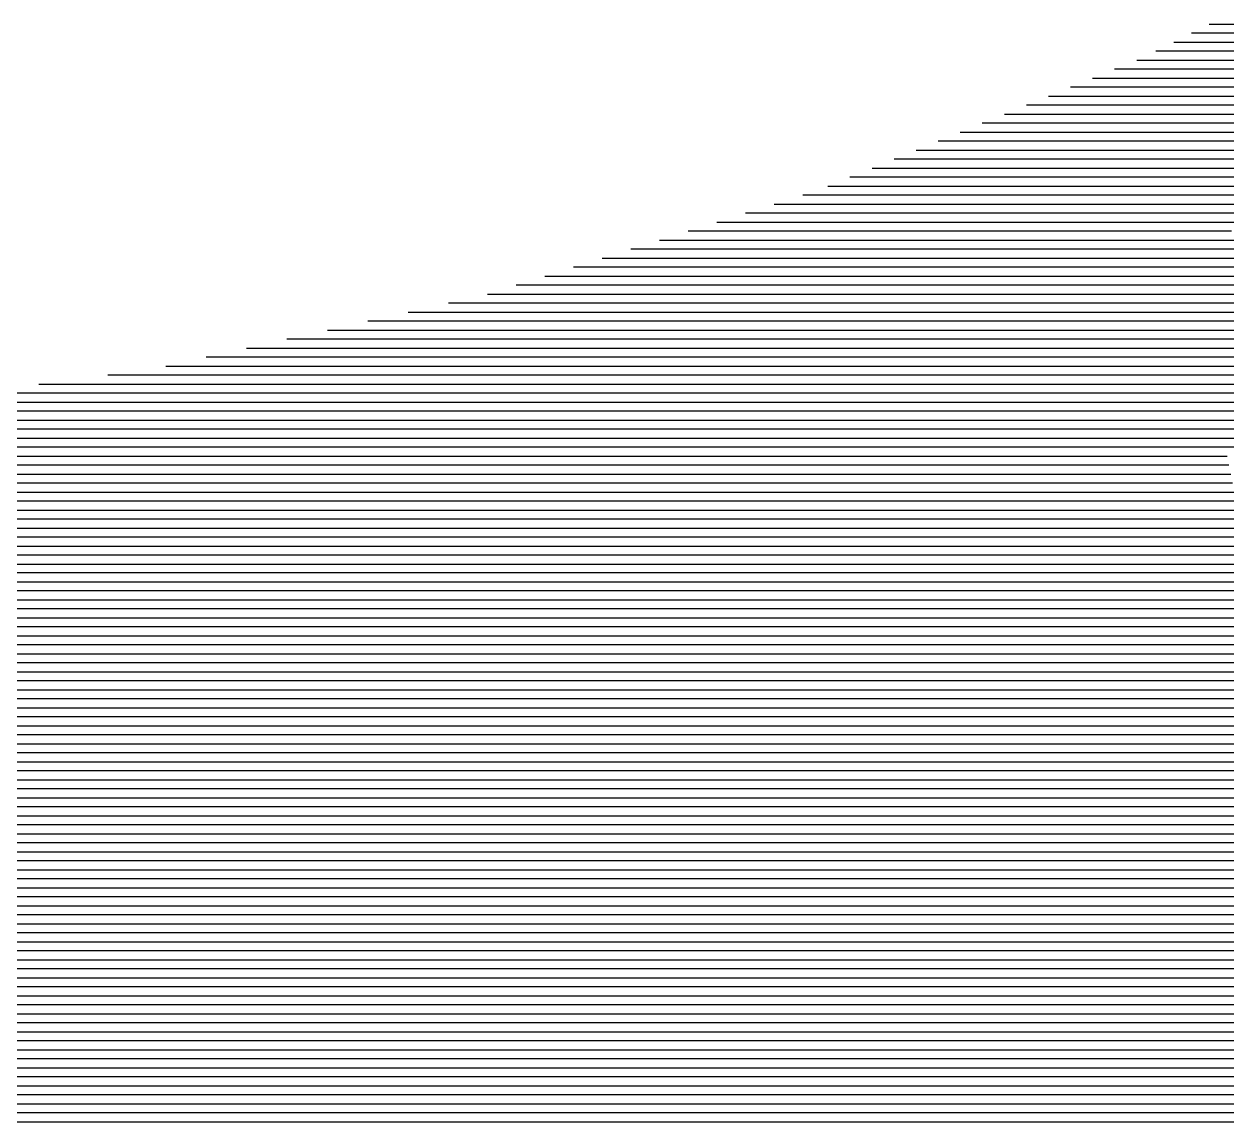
# Model space of a CAD drawing. Header units: metres. Extents: x -6.9 to 6.9, y -7 to 7.
# Drawn here: x 0.691 to 2.028, y -5.76 to -4.54 of the extents above; entities that cross this region are included whole.
import ezdxf

# ---------------------------------------------------------------- set-up
doc = ezdxf.new("R2010")
doc.units = ezdxf.units.M

msp = doc.modelspace()

# ---------------------------------------------------------------- linework, layer by layer
for p, q in [((2.007893, -4.540403, 0.495393), (2.345871, -4.540403, 0.563719)), ((2.348491, -4.550403, 0.564809), (1.988175, -4.550403, 0.491967)), ((2.353731, -4.570403, 0.566989), (1.948738, -4.570403, 0.485114)), ((1.968457, -4.560403, 0.48854), (2.351111, -4.560403, 0.565899)), ((1.927301, -4.580403, 0.481356), (1.93685, -4.580403, 0.483267)), ((1.93685, -4.580403, 0.483267), (1.937898, -4.580403, 0.483483)), ((1.937898, -4.580403, 0.483483), (2.356351, -4.580403, 0.568079)), ((1.938915, -4.590403, 0.484234), (1.9028, -4.590403, 0.477006)), ((1.942878, -4.590403, 0.48505), (1.938915, -4.590403, 0.484234)), ((2.358971, -4.590403, 0.569169), (1.942878, -4.590403, 0.48505)), ((1.943044, -4.610403, 0.486168), (1.853798, -4.610403, 0.468307)), ((1.878299, -4.600403, 0.472656), (1.940979, -4.600403, 0.485201)), ((1.940979, -4.600403, 0.485201), (1.947858, -4.600403, 0.486617)), ((1.952838, -4.610403, 0.488184), (1.943044, -4.610403, 0.486168)), ((1.947858, -4.600403, 0.486617), (2.361591, -4.600403, 0.570258)), ((2.364211, -4.610403, 0.571348), (1.952838, -4.610403, 0.488184)), ((1.829297, -4.620403, 0.463957), (1.945109, -4.620403, 0.487135)), ((1.945109, -4.620403, 0.487135), (1.957818, -4.620403, 0.489751)), ((1.957818, -4.620403, 0.489751), (2.366831, -4.620403, 0.572438)), ((1.947174, -4.630403, 0.488102), (1.804797, -4.630403, 0.459607)), ((1.962798, -4.630403, 0.491318), (1.947174, -4.630403, 0.488102)), ((2.36945, -4.630403, 0.573528), (1.962798, -4.630403, 0.491318)), ((1.951303, -4.650403, 0.490036), (1.755795, -4.650403, 0.450907)), ((1.780296, -4.640403, 0.455257), (1.949238, -4.640403, 0.489069)), ((1.949238, -4.640403, 0.489069), (1.967778, -4.640403, 0.492885)), ((1.972758, -4.650403, 0.494452), (1.951303, -4.650403, 0.490036)), ((1.967778, -4.640403, 0.492885), (2.37207, -4.640403, 0.574618)), ((2.37469, -4.650403, 0.575708), (1.972758, -4.650403, 0.494452)), ((1.731294, -4.660403, 0.446557), (1.953368, -4.660403, 0.491003)), ((1.953368, -4.660403, 0.491003), (1.977738, -4.660403, 0.496019)), ((1.977738, -4.660403, 0.496019), (2.37731, -4.660403, 0.576797)), ((1.955433, -4.670403, 0.49197), (1.706793, -4.670403, 0.442207)), ((1.982718, -4.670403, 0.497586), (1.955433, -4.670403, 0.49197)), ((2.37993, -4.670403, 0.577887), (1.982718, -4.670403, 0.497586)), ((1.959562, -4.690403, 0.493903), (1.657791, -4.690403, 0.433508)), ((1.682292, -4.680403, 0.437857), (1.957498, -4.680403, 0.492936)), ((1.957498, -4.680403, 0.492936), (1.987698, -4.680403, 0.499153)), ((1.992678, -4.690403, 0.50072), (1.959562, -4.690403, 0.493903)), ((1.987698, -4.680403, 0.499153), (2.38255, -4.680403, 0.578977)), ((2.38517, -4.690403, 0.580067), (1.992678, -4.690403, 0.50072)), ((1.63329, -4.700403, 0.429158), (1.961627, -4.700403, 0.49487)), ((1.961627, -4.700403, 0.49487), (1.997658, -4.700403, 0.502287)), ((1.997658, -4.700403, 0.502287), (2.38779, -4.700403, 0.581157)), ((1.963692, -4.710403, 0.495837), (1.608789, -4.710403, 0.424808)), ((2.002638, -4.710403, 0.503854), (1.963692, -4.710403, 0.495837)), ((2.39041, -4.710403, 0.582247), (2.002638, -4.710403, 0.503854)), ((1.571202, -4.730403, 0.418388), (1.556557, -4.730403, 0.415487)), ((1.57241, -4.730403, 0.418634), (1.571202, -4.730403, 0.418388)), ((1.967821, -4.730403, 0.497771), (1.57241, -4.730403, 0.418634)), ((1.584288, -4.720403, 0.420458), (1.965757, -4.720403, 0.496804)), ((1.965757, -4.720403, 0.496804), (2.007618, -4.720403, 0.505421)), ((2.012598, -4.730403, 0.506988), (1.967821, -4.730403, 0.497771)), ((2.007618, -4.720403, 0.505421), (2.39303, -4.720403, 0.583337)), ((2.395649, -4.730403, 0.584426), (2.012598, -4.730403, 0.506988)), ((1.524706, -4.740403, 0.409724), (1.572681, -4.740403, 0.419228)), ((1.572681, -4.740403, 0.419228), (1.576635, -4.740403, 0.420034)), ((1.576635, -4.740403, 0.420034), (1.969886, -4.740403, 0.498738)), ((1.969886, -4.740403, 0.498738), (2.017578, -4.740403, 0.508555)), ((2.017578, -4.740403, 0.508555), (2.398269, -4.740403, 0.585516)), ((1.57416, -4.750403, 0.420068), (1.492854, -4.750403, 0.403961)), ((1.580861, -4.750403, 0.421433), (1.57416, -4.750403, 0.420068)), ((1.971951, -4.750403, 0.499705), (1.580861, -4.750403, 0.421433)), ((2.022558, -4.750403, 0.510122), (1.971951, -4.750403, 0.499705)), ((2.400889, -4.750403, 0.586606), (2.022558, -4.750403, 0.510122)), ((1.577117, -4.770403, 0.421748), (1.429151, -4.770403, 0.392435)), ((1.461003, -4.760403, 0.398198), (1.575638, -4.760403, 0.420908)), ((1.575638, -4.760403, 0.420908), (1.585087, -4.760403, 0.422832)), ((1.589313, -4.770403, 0.424232), (1.577117, -4.770403, 0.421748)), ((1.585087, -4.760403, 0.422832), (1.974016, -4.760403, 0.500672)), ((1.976081, -4.770403, 0.501639), (1.589313, -4.770403, 0.424232)), ((1.974016, -4.760403, 0.500672), (2.027538, -4.760403, 0.511689)), ((2.032518, -4.770403, 0.513256), (1.976081, -4.770403, 0.501639)), ((2.027538, -4.760403, 0.511689), (2.403509, -4.760403, 0.587696)), ((1.397299, -4.780403, 0.386672), (1.578595, -4.780403, 0.422588)), ((1.578595, -4.780403, 0.422588), (1.593539, -4.780403, 0.425631)), ((1.593539, -4.780403, 0.425631), (1.978145, -4.780403, 0.502606)), ((1.978145, -4.780403, 0.502606), (2.037498, -4.780403, 0.514823)), ((1.580074, -4.790403, 0.423427), (1.365448, -4.790403, 0.380909)), ((1.597765, -4.790403, 0.427031), (1.580074, -4.790403, 0.423427)), ((1.98021, -4.790403, 0.503573), (1.597765, -4.790403, 0.427031)), ((2.042478, -4.790403, 0.51639), (1.98021, -4.790403, 0.503573)), ((1.583031, -4.810403, 0.425107), (1.301744, -4.810403, 0.369383)), ((1.333596, -4.800403, 0.375146), (1.581552, -4.800403, 0.424267)), ((1.581552, -4.800403, 0.424267), (1.601991, -4.800403, 0.42843)), ((1.606216, -4.810403, 0.42983), (1.583031, -4.810403, 0.425107)), ((1.601991, -4.800403, 0.42843), (1.982275, -4.800403, 0.50454)), ((1.98434, -4.810403, 0.505506), (1.606216, -4.810403, 0.42983)), ((1.982275, -4.800403, 0.50454), (2.047458, -4.800403, 0.517957)), ((2.052438, -4.810403, 0.519524), (1.98434, -4.810403, 0.505506)), ((1.269893, -4.820403, 0.363619), (1.584509, -4.820403, 0.425947)), ((1.584509, -4.820403, 0.425947), (1.610442, -4.820403, 0.431229)), ((1.610442, -4.820403, 0.431229), (1.986405, -4.820403, 0.506473)), ((1.986405, -4.820403, 0.506473), (2.057418, -4.820403, 0.521091)), ((1.585988, -4.830403, 0.426787), (1.238041, -4.830403, 0.357856)), ((1.614668, -4.830403, 0.432629), (1.585988, -4.830403, 0.426787)), ((1.988469, -4.830403, 0.50744), (1.614668, -4.830403, 0.432629)), ((2.062398, -4.830403, 0.522658), (1.988469, -4.830403, 0.50744)), ((1.203477, -4.850403, 0.352095), (1.162752, -4.850403, 0.344111)), ((1.20582, -4.850403, 0.352567), (1.203477, -4.850403, 0.352095)), ((1.588945, -4.850403, 0.428466), (1.20582, -4.850403, 0.352567)), ((1.20619, -4.840403, 0.352093), (1.587466, -4.840403, 0.427627)), ((1.587466, -4.840403, 0.427627), (1.618894, -4.840403, 0.434028)), ((1.62312, -4.850403, 0.435427), (1.588945, -4.850403, 0.428466)), ((1.618894, -4.840403, 0.434028), (1.990534, -4.840403, 0.508407)), ((1.992599, -4.850403, 0.509374), (1.62312, -4.850403, 0.435427)), ((1.990534, -4.840403, 0.508407), (2.067378, -4.840403, 0.524225)), ((2.072358, -4.850403, 0.525792), (1.992599, -4.850403, 0.509374)), ((1.117882, -4.860403, 0.335854), (1.204365, -4.860403, 0.35281)), ((1.204365, -4.860403, 0.35281), (1.209342, -4.860403, 0.353812)), ((1.209342, -4.860403, 0.353812), (1.590423, -4.860403, 0.429306)), ((1.590423, -4.860403, 0.429306), (1.627346, -4.860403, 0.436827)), ((1.627346, -4.860403, 0.436827), (1.994664, -4.860403, 0.510341)), ((1.994664, -4.860403, 0.510341), (2.077339, -4.860403, 0.527359)), ((1.205254, -4.870403, 0.353524), (1.073012, -4.870403, 0.327597)), ((1.212863, -4.870403, 0.355056), (1.205254, -4.870403, 0.353524)), ((1.591902, -4.870403, 0.430146), (1.212863, -4.870403, 0.355056)), ((1.631572, -4.870403, 0.438226), (1.591902, -4.870403, 0.430146)), ((1.996728, -4.870403, 0.511308), (1.631572, -4.870403, 0.438226)), ((2.082319, -4.870403, 0.528925), (1.996728, -4.870403, 0.511308)), ((1.207031, -4.890403, 0.354952), (0.983273, -4.890403, 0.311082)), ((1.028143, -4.880403, 0.319339), (1.206142, -4.880403, 0.354238)), ((1.206142, -4.880403, 0.354238), (1.216384, -4.880403, 0.356301)), ((1.219906, -4.890403, 0.357545), (1.207031, -4.890403, 0.354952)), ((1.216384, -4.880403, 0.356301), (1.593381, -4.880403, 0.430986)), ((1.594859, -4.890403, 0.431826), (1.219906, -4.890403, 0.357545)), ((1.593381, -4.880403, 0.430986), (1.635797, -4.880403, 0.439626)), ((1.640023, -4.890403, 0.441025), (1.594859, -4.890403, 0.431826)), ((1.635797, -4.880403, 0.439626), (1.998793, -4.880403, 0.512275)), ((2.000858, -4.890403, 0.513242), (1.640023, -4.890403, 0.441025)), ((1.998793, -4.880403, 0.512275), (2.087299, -4.880403, 0.530492)), ((2.092279, -4.890403, 0.532059), (2.000858, -4.890403, 0.513242)), ((0.938404, -4.900403, 0.302825), (1.207919, -4.900403, 0.355667)), ((1.207919, -4.900403, 0.355667), (1.223427, -4.900403, 0.35879)), ((1.223427, -4.900403, 0.35879), (1.596338, -4.900403, 0.432666)), ((1.596338, -4.900403, 0.432666), (1.644249, -4.900403, 0.442425)), ((1.644249, -4.900403, 0.442425), (2.002923, -4.900403, 0.514209)), ((2.002923, -4.900403, 0.514209), (2.097259, -4.900403, 0.533626)), ((1.208808, -4.910403, 0.356381), (0.893534, -4.910403, 0.294568)), ((1.226948, -4.910403, 0.360034), (1.208808, -4.910403, 0.356381)), ((1.597816, -4.910403, 0.433505), (1.226948, -4.910403, 0.360034)), ((1.648475, -4.910403, 0.443824), (1.597816, -4.910403, 0.433505)), ((2.004988, -4.910403, 0.515176), (1.648475, -4.910403, 0.443824)), ((2.102239, -4.910403, 0.535193), (2.004988, -4.910403, 0.515176)), ((0.831485, -4.930403, 0.283479), (0.784299, -4.930403, 0.27433)), ((0.832898, -4.930403, 0.28376), (0.831485, -4.930403, 0.283479)), ((1.210585, -4.930403, 0.35781), (0.832898, -4.930403, 0.28376)), ((0.848664, -4.920403, 0.286311), (1.209696, -4.920403, 0.357095)), ((1.209696, -4.920403, 0.357095), (1.23047, -4.920403, 0.361279)), ((1.233991, -4.930403, 0.362523), (1.210585, -4.930403, 0.35781)), ((1.23047, -4.920403, 0.361279), (1.599295, -4.920403, 0.434345)), ((1.600773, -4.930403, 0.435185), (1.233991, -4.930403, 0.362523)), ((1.599295, -4.920403, 0.434345), (1.652701, -4.920403, 0.445223)), ((1.656927, -4.930403, 0.446623), (1.600773, -4.930403, 0.435185)), ((1.652701, -4.920403, 0.445223), (2.007052, -4.920403, 0.516143)), ((2.009117, -4.930403, 0.51711), (1.656927, -4.930403, 0.446623)), ((2.007052, -4.920403, 0.516143), (2.107219, -4.920403, 0.53676)), ((2.112199, -4.930403, 0.538327), (2.009117, -4.930403, 0.51711)), ((0.707462, -4.940403, 0.259966), (0.832021, -4.940403, 0.284117)), ((0.832021, -4.940403, 0.284117), (0.835752, -4.940403, 0.28486)), ((0.835752, -4.940403, 0.28486), (1.211473, -4.940403, 0.358524)), ((1.211473, -4.940403, 0.358524), (1.237512, -4.940403, 0.363768)), ((1.237512, -4.940403, 0.363768), (1.602252, -4.940403, 0.436025)), ((1.602252, -4.940403, 0.436025), (1.661152, -4.940403, 0.448022)), ((1.661152, -4.940403, 0.448022), (2.011182, -4.940403, 0.518076)), ((2.011182, -4.940403, 0.518076), (2.117179, -4.940403, 0.539894)), ((0.832557, -4.950403, 0.284755), (0.630624, -4.950403, 0.245602)), ((0.838606, -4.950403, 0.28596), (0.832557, -4.950403, 0.284755)), ((1.212361, -4.950403, 0.359238), (0.838606, -4.950403, 0.28596)), ((1.241033, -4.950403, 0.365012), (1.212361, -4.950403, 0.359238)), ((1.60373, -4.950403, 0.436865), (1.241033, -4.950403, 0.365012)), ((1.665378, -4.950403, 0.449422), (1.60373, -4.950403, 0.436865)), ((2.013247, -4.950403, 0.519043), (1.665378, -4.950403, 0.449422)), ((2.122159, -4.950403, 0.541461), (2.013247, -4.950403, 0.519043)), ((0.83363, -4.970403, 0.286032), (0.476948, -4.970403, 0.216874)), ((0.553786, -4.960403, 0.231238), (0.833094, -4.960403, 0.285393)), ((0.833094, -4.960403, 0.285393), (0.84146, -4.960403, 0.287059)), ((0.844314, -4.970403, 0.288159), (0.83363, -4.970403, 0.286032)), ((0.84146, -4.960403, 0.287059), (1.21325, -4.960403, 0.359952)), ((1.214138, -4.970403, 0.360667), (0.844314, -4.970403, 0.288159)), ((1.21325, -4.960403, 0.359952), (1.244555, -4.960403, 0.366257)), ((1.248076, -4.970403, 0.367502), (1.214138, -4.970403, 0.360667)), ((1.244555, -4.960403, 0.366257), (1.605209, -4.960403, 0.437705)), ((1.606687, -4.970403, 0.438545), (1.248076, -4.970403, 0.367502)), ((1.605209, -4.960403, 0.437705), (1.669604, -4.960403, 0.450821)), ((1.67383, -4.970403, 0.452221), (1.606687, -4.970403, 0.438545)), ((1.669604, -4.960403, 0.450821), (2.015311, -4.960403, 0.52001)), ((2.017376, -4.970403, 0.520977), (1.67383, -4.970403, 0.452221)), ((2.015311, -4.960403, 0.52001), (2.127139, -4.960403, 0.543028)), ((2.132119, -4.970403, 0.544595), (2.017376, -4.970403, 0.520977)), ((0.412787, -4.980403, 0.204968), (0.834166, -4.980403, 0.28667)), ((0.834166, -4.980403, 0.28667), (0.847168, -4.980403, 0.289259)), ((0.847168, -4.980403, 0.289259), (1.215027, -4.980403, 0.361381)), ((1.215027, -4.980403, 0.361381), (1.251597, -4.980403, 0.368746)), ((1.251597, -4.980403, 0.368746), (1.608166, -4.980403, 0.439384)), ((1.608166, -4.980403, 0.439384), (1.678056, -4.980403, 0.45362)), ((1.678056, -4.980403, 0.45362), (2.019441, -4.980403, 0.521944)), ((2.019441, -4.980403, 0.521944), (2.137099, -4.980403, 0.546162)), ((0.834703, -4.990403, 0.287308), (0.415483, -4.990403, 0.206025)), ((0.850022, -4.990403, 0.290358), (0.834703, -4.990403, 0.287308)), ((1.215915, -4.990403, 0.362095), (0.850022, -4.990403, 0.290358)), ((1.255119, -4.990403, 0.369991), (1.215915, -4.990403, 0.362095)), ((1.609644, -4.990403, 0.440224), (1.255119, -4.990403, 0.369991)), ((1.682282, -4.990403, 0.455019), (1.609644, -4.990403, 0.440224)), ((2.021506, -4.990403, 0.522911), (1.682282, -4.990403, 0.455019)), ((2.142079, -4.990403, 0.547729), (2.021506, -4.990403, 0.522911)), ((0.418179, -5.000403, 0.207082), (0.835239, -5.000403, 0.287946)), ((0.835775, -5.010403, 0.288584), (0.420875, -5.010403, 0.208139)), ((0.835239, -5.000403, 0.287946), (0.852876, -5.000403, 0.291458)), ((0.85573, -5.010403, 0.292557), (0.835775, -5.010403, 0.288584)), ((0.852876, -5.000403, 0.291458), (1.216804, -5.000403, 0.36281)), ((1.217692, -5.010403, 0.363524), (0.85573, -5.010403, 0.292557)), ((1.216804, -5.000403, 0.36281), (1.25864, -5.000403, 0.371235)), ((1.262161, -5.010403, 0.37248), (1.217692, -5.010403, 0.363524)), ((1.25864, -5.000403, 0.371235), (1.611123, -5.000403, 0.441064)), ((1.612601, -5.010403, 0.441904), (1.262161, -5.010403, 0.37248)), ((1.611123, -5.000403, 0.441064), (1.686508, -5.000403, 0.456419)), ((1.690733, -5.010403, 0.457818), (1.612601, -5.010403, 0.441904)), ((1.686508, -5.000403, 0.456419), (2.023571, -5.000403, 0.523878)), ((2.025635, -5.010403, 0.524845), (1.690733, -5.010403, 0.457818)), ((2.023571, -5.000403, 0.523878), (2.147059, -5.000403, 0.549296)), ((2.152039, -5.010403, 0.550863), (2.025635, -5.010403, 0.524845)), ((0.423571, -5.020403, 0.209196), (0.836311, -5.020403, 0.289222)), ((0.836311, -5.020403, 0.289222), (0.858584, -5.020403, 0.293657)), ((0.858584, -5.020403, 0.293657), (1.21858, -5.020403, 0.364238)), ((1.21858, -5.020403, 0.364238), (1.265683, -5.020403, 0.373724)), ((1.265683, -5.020403, 0.373724), (1.61408, -5.020403, 0.442744)), ((1.61408, -5.020403, 0.442744), (1.694959, -5.020403, 0.459218)), ((1.694959, -5.020403, 0.459218), (2.0277, -5.020403, 0.525812)), ((0.836848, -5.030403, 0.289861), (0.426266, -5.030403, 0.210253)), ((0.861438, -5.030403, 0.294757), (0.836848, -5.030403, 0.289861)), ((1.219469, -5.030403, 0.364952), (0.861438, -5.030403, 0.294757)), ((1.269204, -5.030403, 0.374969), (1.219469, -5.030403, 0.364952)), ((1.615559, -5.030403, 0.443584), (1.269204, -5.030403, 0.374969)), ((1.699185, -5.030403, 0.460617), (1.615559, -5.030403, 0.443584)), ((2.029765, -5.030403, 0.526779), (1.699185, -5.030403, 0.460617)), ((0.428962, -5.040403, 0.211309), (0.837384, -5.040403, 0.290499)), ((0.83792, -5.050403, 0.291137), (0.431658, -5.050403, 0.212366)), ((0.837384, -5.040403, 0.290499), (0.864292, -5.040403, 0.295856)), ((0.867146, -5.050403, 0.296956), (0.83792, -5.050403, 0.291137)), ((0.864292, -5.040403, 0.295856), (1.220357, -5.040403, 0.365667)), ((1.221246, -5.050403, 0.366381), (0.867146, -5.050403, 0.296956)), ((1.220357, -5.040403, 0.365667), (1.272725, -5.040403, 0.376213)), ((1.276247, -5.050403, 0.377458), (1.221246, -5.050403, 0.366381)), ((1.272725, -5.040403, 0.376213), (1.617037, -5.040403, 0.444423)), ((1.618516, -5.050403, 0.445263), (1.276247, -5.050403, 0.377458)), ((1.617037, -5.040403, 0.444423), (1.703411, -5.040403, 0.462017)), ((1.707637, -5.050403, 0.463416), (1.618516, -5.050403, 0.445263)), ((1.703411, -5.040403, 0.462017), (2.03183, -5.040403, 0.527746)), ((2.033894, -5.050403, 0.528713), (1.707637, -5.050403, 0.463416)), ((0.434354, -5.060403, 0.213423), (0.838457, -5.060403, 0.291775)), ((0.838457, -5.060403, 0.291775), (0.87, -5.060403, 0.298056)), ((0.87, -5.060403, 0.298056), (1.222134, -5.060403, 0.367095)), ((1.222134, -5.060403, 0.367095), (1.279768, -5.060403, 0.378702)), ((1.279768, -5.060403, 0.378702), (1.619994, -5.060403, 0.446103)), ((1.619994, -5.060403, 0.446103), (1.711863, -5.060403, 0.464816)), ((1.711863, -5.060403, 0.464816), (2.035959, -5.060403, 0.52968)), ((0.838993, -5.070403, 0.292413), (0.43705, -5.070403, 0.21448)), ((0.872854, -5.070403, 0.299155), (0.838993, -5.070403, 0.292413)), ((1.223023, -5.070403, 0.36781), (0.872854, -5.070403, 0.299155)), ((1.283289, -5.070403, 0.379947), (1.223023, -5.070403, 0.36781)), ((1.621473, -5.070403, 0.446943), (1.283289, -5.070403, 0.379947)), ((1.716089, -5.070403, 0.466215), (1.621473, -5.070403, 0.446943)), ((2.038024, -5.070403, 0.530646), (1.716089, -5.070403, 0.466215)), ((0.439746, -5.080403, 0.215537), (0.839529, -5.080403, 0.293051)), ((0.840065, -5.090403, 0.29369), (0.442442, -5.090403, 0.216594)), ((0.839529, -5.080403, 0.293051), (0.875708, -5.080403, 0.300255)), ((0.878562, -5.090403, 0.301355), (0.840065, -5.090403, 0.29369)), ((0.875708, -5.080403, 0.300255), (1.223911, -5.080403, 0.368524)), ((1.224799, -5.090403, 0.369238), (0.878562, -5.090403, 0.301355)), ((1.223911, -5.080403, 0.368524), (1.286811, -5.080403, 0.381191)), ((1.290332, -5.090403, 0.382436), (1.224799, -5.090403, 0.369238)), ((1.286811, -5.080403, 0.381191), (1.622951, -5.080403, 0.447783)), ((1.62443, -5.090403, 0.448623), (1.290332, -5.090403, 0.382436)), ((1.622951, -5.080403, 0.447783), (1.720314, -5.080403, 0.467614)), ((1.72454, -5.090403, 0.469014), (1.62443, -5.090403, 0.448623)), ((1.720314, -5.080403, 0.467614), (2.040089, -5.080403, 0.531613)), ((2.042154, -5.090403, 0.53258), (1.72454, -5.090403, 0.469014)), ((0.445138, -5.100403, 0.217651), (0.840602, -5.100403, 0.294328)), ((0.840602, -5.100403, 0.294328), (0.881416, -5.100403, 0.302454)), ((0.881416, -5.100403, 0.302454), (1.225688, -5.100403, 0.369952)), ((1.225688, -5.100403, 0.369952), (1.293853, -5.100403, 0.38368)), ((1.293853, -5.100403, 0.38368), (1.625908, -5.100403, 0.449462)), ((1.625908, -5.100403, 0.449462), (1.728766, -5.100403, 0.470413)), ((1.728766, -5.100403, 0.470413), (2.044218, -5.100403, 0.533547)), ((0.841138, -5.110403, 0.294966), (0.447834, -5.110403, 0.218708)), ((0.88427, -5.110403, 0.303554), (0.841138, -5.110403, 0.294966)), ((1.226576, -5.110403, 0.370667), (0.88427, -5.110403, 0.303554)), ((1.297375, -5.110403, 0.384925), (1.226576, -5.110403, 0.370667)), ((1.627387, -5.110403, 0.450302), (1.297375, -5.110403, 0.384925)), ((1.732992, -5.110403, 0.471813), (1.627387, -5.110403, 0.450302)), ((2.046283, -5.110403, 0.534514), (1.732992, -5.110403, 0.471813)), ((0.450529, -5.120403, 0.219765), (0.841674, -5.120403, 0.295604)), ((0.842211, -5.130403, 0.296242), (0.453225, -5.130403, 0.220822)), ((0.841674, -5.120403, 0.295604), (0.887124, -5.120403, 0.304654)), ((0.889978, -5.130403, 0.305753), (0.842211, -5.130403, 0.296242)), ((0.887124, -5.120403, 0.304654), (1.227465, -5.120403, 0.371381)), ((1.228353, -5.130403, 0.372095), (0.889978, -5.130403, 0.305753)), ((1.227465, -5.120403, 0.371381), (1.300896, -5.120403, 0.386169)), ((1.304417, -5.130403, 0.387414), (1.228353, -5.130403, 0.372095)), ((1.300896, -5.120403, 0.386169), (1.628865, -5.120403, 0.451142)), ((1.630344, -5.130403, 0.451982), (1.304417, -5.130403, 0.387414)), ((1.628865, -5.120403, 0.451142), (1.737218, -5.120403, 0.473212)), ((1.741444, -5.130403, 0.474612), (1.630344, -5.130403, 0.451982)), ((1.737218, -5.120403, 0.473212), (2.048348, -5.120403, 0.535481)), ((2.050413, -5.130403, 0.536448), (1.741444, -5.130403, 0.474612)), ((0.455921, -5.140403, 0.221878), (0.842747, -5.140403, 0.29688)), ((0.842747, -5.140403, 0.29688), (0.892832, -5.140403, 0.306853)), ((0.892832, -5.140403, 0.306853), (1.229242, -5.140403, 0.37281)), ((1.229242, -5.140403, 0.37281), (1.307938, -5.140403, 0.388658)), ((1.307938, -5.140403, 0.388658), (1.631822, -5.140403, 0.452822)), ((1.631822, -5.140403, 0.452822), (1.745669, -5.140403, 0.476011)), ((1.745669, -5.140403, 0.476011), (2.052477, -5.140403, 0.537415)), ((0.843283, -5.150403, 0.297519), (0.458617, -5.150403, 0.222935)), ((0.895686, -5.150403, 0.307953), (0.843283, -5.150403, 0.297519)), ((1.23013, -5.150403, 0.373524), (0.895686, -5.150403, 0.307953)), ((1.31146, -5.150403, 0.389903), (1.23013, -5.150403, 0.373524)), ((1.633301, -5.150403, 0.453662), (1.31146, -5.150403, 0.389903)), ((1.749895, -5.150403, 0.47741), (1.633301, -5.150403, 0.453662)), ((2.054542, -5.150403, 0.538382), (1.749895, -5.150403, 0.47741)), ((0.461313, -5.160403, 0.223992), (0.84382, -5.160403, 0.298157)), ((0.844356, -5.170403, 0.298795), (0.464009, -5.170403, 0.225049)), ((0.84382, -5.160403, 0.298157), (0.89854, -5.160403, 0.309052)), ((0.901394, -5.170403, 0.310152), (0.844356, -5.170403, 0.298795)), ((0.89854, -5.160403, 0.309052), (1.231019, -5.160403, 0.374238)), ((1.231907, -5.170403, 0.374952), (0.901394, -5.170403, 0.310152)), ((1.231019, -5.160403, 0.374238), (1.314981, -5.160403, 0.391148)), ((1.318502, -5.170403, 0.392392), (1.231907, -5.170403, 0.374952)), ((1.314981, -5.160403, 0.391148), (1.63478, -5.160403, 0.454502)), ((1.636258, -5.170403, 0.455341), (1.318502, -5.170403, 0.392392)), ((1.63478, -5.160403, 0.454502), (1.754121, -5.160403, 0.47881)), ((1.758347, -5.170403, 0.480209), (1.636258, -5.170403, 0.455341)), ((1.754121, -5.160403, 0.47881), (2.056607, -5.160403, 0.539349)), ((2.058672, -5.170403, 0.540316), (1.758347, -5.170403, 0.480209)), ((0.466705, -5.180403, 0.226106), (0.844892, -5.180403, 0.299433)), ((0.844892, -5.180403, 0.299433), (0.904248, -5.180403, 0.311252)), ((0.904248, -5.180403, 0.311252), (1.232795, -5.180403, 0.375667)), ((1.232795, -5.180403, 0.375667), (1.322024, -5.180403, 0.393637)), ((1.322024, -5.180403, 0.393637), (1.637737, -5.180403, 0.456181)), ((1.637737, -5.180403, 0.456181), (1.762573, -5.180403, 0.481609)), ((1.762573, -5.180403, 0.481609), (2.060737, -5.180403, 0.541283)), ((0.845428, -5.190403, 0.300071), (0.469401, -5.190403, 0.227163)), ((0.907102, -5.190403, 0.312351), (0.845428, -5.190403, 0.300071)), ((1.233684, -5.190403, 0.376381), (0.907102, -5.190403, 0.312351)), ((1.325545, -5.190403, 0.394881), (1.233684, -5.190403, 0.376381)), ((1.639215, -5.190403, 0.457021), (1.325545, -5.190403, 0.394881)), ((1.766799, -5.190403, 0.483008), (1.639215, -5.190403, 0.457021)), ((2.062801, -5.190403, 0.542249), (1.766799, -5.190403, 0.483008)), ((0.472096, -5.200403, 0.22822), (0.845965, -5.200403, 0.300709)), ((0.846501, -5.210403, 0.301348), (0.474792, -5.210403, 0.229277)), ((0.845965, -5.200403, 0.300709), (0.909956, -5.200403, 0.313451)), ((0.91281, -5.210403, 0.314551), (0.846501, -5.210403, 0.301348)), ((0.909956, -5.200403, 0.313451), (1.234572, -5.200403, 0.377095)), ((1.235461, -5.210403, 0.37781), (0.91281, -5.210403, 0.314551)), ((1.234572, -5.200403, 0.377095), (1.329066, -5.200403, 0.396126)), ((1.332588, -5.210403, 0.39737), (1.235461, -5.210403, 0.37781)), ((1.329066, -5.200403, 0.396126), (1.640694, -5.200403, 0.457861)), ((1.642172, -5.210403, 0.458701), (1.332588, -5.210403, 0.39737)), ((1.640694, -5.200403, 0.457861), (1.771025, -5.200403, 0.484408)), ((1.77525, -5.210403, 0.485807), (1.642172, -5.210403, 0.458701)), ((1.771025, -5.200403, 0.484408), (2.064866, -5.200403, 0.543216)), ((2.066931, -5.210403, 0.544183), (1.77525, -5.210403, 0.485807)), ((0.477488, -5.220403, 0.230334), (0.847037, -5.220403, 0.301986)), ((0.847037, -5.220403, 0.301986), (0.915664, -5.220403, 0.31565)), ((0.915664, -5.220403, 0.31565), (1.236349, -5.220403, 0.378524)), ((1.236349, -5.220403, 0.378524), (1.336109, -5.220403, 0.398615)), ((1.336109, -5.220403, 0.398615), (1.643651, -5.220403, 0.459541)), ((1.643651, -5.220403, 0.459541), (1.779476, -5.220403, 0.487206)), ((1.779476, -5.220403, 0.487206), (2.068996, -5.220403, 0.54515)), ((0.847574, -5.230403, 0.302624), (0.480184, -5.230403, 0.231391)), ((0.918518, -5.230403, 0.31675), (0.847574, -5.230403, 0.302624)), ((1.237238, -5.230403, 0.379238), (0.918518, -5.230403, 0.31675)), ((1.33963, -5.230403, 0.399859), (1.237238, -5.230403, 0.379238)), ((1.645129, -5.230403, 0.46038), (1.33963, -5.230403, 0.399859)), ((1.783702, -5.230403, 0.488606), (1.645129, -5.230403, 0.46038)), ((2.071061, -5.230403, 0.546117), (1.783702, -5.230403, 0.488606)), ((0.48288, -5.240403, 0.232447), (0.84811, -5.240403, 0.303262)), ((0.848646, -5.250403, 0.3039), (0.485576, -5.250403, 0.233504)), ((0.84811, -5.240403, 0.303262), (0.921372, -5.240403, 0.31785)), ((0.924226, -5.250403, 0.318949), (0.848646, -5.250403, 0.3039)), ((0.921372, -5.240403, 0.31785), (1.238126, -5.240403, 0.379952)), ((1.239014, -5.250403, 0.380667), (0.924226, -5.250403, 0.318949)), ((1.238126, -5.240403, 0.379952), (1.343152, -5.240403, 0.401104)), ((1.346673, -5.250403, 0.402348), (1.239014, -5.250403, 0.380667)), ((1.343152, -5.240403, 0.401104), (1.646608, -5.240403, 0.46122)), ((1.648086, -5.250403, 0.46206), (1.346673, -5.250403, 0.402348)), ((1.646608, -5.240403, 0.46122), (1.787928, -5.240403, 0.490005)), ((1.792154, -5.250403, 0.491405), (1.648086, -5.250403, 0.46206)), ((1.787928, -5.240403, 0.490005), (2.073125, -5.240403, 0.547084)), ((2.07519, -5.250403, 0.548051), (1.792154, -5.250403, 0.491405)), ((0.488272, -5.260403, 0.234561), (0.849183, -5.260403, 0.304538)), ((0.849183, -5.260403, 0.304538), (0.92708, -5.260403, 0.320049)), ((0.92708, -5.260403, 0.320049), (1.239903, -5.260403, 0.381381)), ((1.239903, -5.260403, 0.381381), (1.350194, -5.260403, 0.403593)), ((1.350194, -5.260403, 0.403593), (1.649565, -5.260403, 0.4629)), ((1.649565, -5.260403, 0.4629), (1.79638, -5.260403, 0.492804)), ((1.79638, -5.260403, 0.492804), (2.077255, -5.260403, 0.549018)), ((0.849719, -5.270403, 0.305177), (0.490968, -5.270403, 0.235618)), ((0.929935, -5.270403, 0.321149), (0.849719, -5.270403, 0.305177)), ((1.240791, -5.270403, 0.382095), (0.929935, -5.270403, 0.321149)), ((1.353716, -5.270403, 0.404837), (1.240791, -5.270403, 0.382095)), ((1.651043, -5.270403, 0.46374), (1.353716, -5.270403, 0.404837)), ((1.800606, -5.270403, 0.494204), (1.651043, -5.270403, 0.46374)), ((2.07932, -5.270403, 0.549985), (1.800606, -5.270403, 0.494204)), ((0.493664, -5.280403, 0.236675), (0.850255, -5.280403, 0.305815)), ((0.850791, -5.290403, 0.306453), (0.496359, -5.290403, 0.237732)), ((0.850255, -5.280403, 0.305815), (0.932789, -5.280403, 0.322248)), ((0.935643, -5.290403, 0.323348), (0.850791, -5.290403, 0.306453)), ((0.932789, -5.280403, 0.322248), (1.24168, -5.280403, 0.38281)), ((1.242568, -5.290403, 0.383524), (0.935643, -5.290403, 0.323348)), ((1.24168, -5.280403, 0.38281), (1.357237, -5.280403, 0.406082)), ((1.360758, -5.290403, 0.407326), (1.242568, -5.290403, 0.383524)), ((1.357237, -5.280403, 0.406082), (1.652522, -5.280403, 0.46458)), ((1.654, -5.290403, 0.465419), (1.360758, -5.290403, 0.407326)), ((1.652522, -5.280403, 0.46458), (1.804831, -5.280403, 0.495603)), ((1.809057, -5.290403, 0.497002), (1.654, -5.290403, 0.465419)), ((1.804831, -5.280403, 0.495603), (2.081384, -5.280403, 0.550952)), ((2.083449, -5.290403, 0.551919), (1.809057, -5.290403, 0.497002)), ((0.499055, -5.300403, 0.238789), (0.851328, -5.300403, 0.307091)), ((0.851328, -5.300403, 0.307091), (0.938497, -5.300403, 0.324448)), ((0.938497, -5.300403, 0.324448), (1.243457, -5.300403, 0.384238)), ((1.243457, -5.300403, 0.384238), (1.364279, -5.300403, 0.408571)), ((1.364279, -5.300403, 0.408571), (1.655479, -5.300403, 0.466259)), ((1.655479, -5.300403, 0.466259), (1.813283, -5.300403, 0.498402)), ((1.813283, -5.300403, 0.498402), (2.085514, -5.300403, 0.552886)), ((0.851864, -5.310403, 0.307729), (0.501751, -5.310403, 0.239846)), ((0.941351, -5.310403, 0.325547), (0.851864, -5.310403, 0.307729)), ((1.244345, -5.310403, 0.384952), (0.941351, -5.310403, 0.325547)), ((1.367801, -5.310403, 0.409815), (1.244345, -5.310403, 0.384952)), ((1.656958, -5.310403, 0.467099), (1.367801, -5.310403, 0.409815)), ((1.817509, -5.310403, 0.499801), (1.656958, -5.310403, 0.467099)), ((2.087579, -5.310403, 0.553853), (1.817509, -5.310403, 0.499801)), ((0.504447, -5.320403, 0.240903), (0.8524, -5.320403, 0.308368)), ((0.852937, -5.330403, 0.309006), (0.507143, -5.330403, 0.241959)), ((0.8524, -5.320403, 0.308368), (0.944205, -5.320403, 0.326647)), ((0.947059, -5.330403, 0.327747), (0.852937, -5.330403, 0.309006)), ((0.944205, -5.320403, 0.326647), (1.245234, -5.320403, 0.385667)), ((1.246122, -5.330403, 0.386381), (0.947059, -5.330403, 0.327747)), ((1.245234, -5.320403, 0.385667), (1.371322, -5.320403, 0.41106)), ((1.374843, -5.330403, 0.412305), (1.246122, -5.330403, 0.386381)), ((1.371322, -5.320403, 0.41106), (1.658436, -5.320403, 0.467939)), ((1.659915, -5.330403, 0.468779), (1.374843, -5.330403, 0.412305)), ((1.658436, -5.320403, 0.467939), (1.821735, -5.320403, 0.501201)), ((1.825961, -5.330403, 0.5026), (1.659915, -5.330403, 0.468779)), ((1.821735, -5.320403, 0.501201), (2.089644, -5.320403, 0.554819)), ((2.091708, -5.330403, 0.555786), (1.825961, -5.330403, 0.5026)), ((0.509839, -5.340403, 0.243016), (0.853473, -5.340403, 0.309644)), ((0.853473, -5.340403, 0.309644), (0.949913, -5.340403, 0.328846)), ((0.949913, -5.340403, 0.328846), (1.24701, -5.340403, 0.387095)), ((1.24701, -5.340403, 0.387095), (1.378365, -5.340403, 0.413549)), ((1.378365, -5.340403, 0.413549), (1.661393, -5.340403, 0.469619)), ((1.661393, -5.340403, 0.469619), (1.830186, -5.340403, 0.504)), ((1.830186, -5.340403, 0.504), (2.093773, -5.340403, 0.556753)), ((0.854009, -5.350403, 0.310282), (0.512535, -5.350403, 0.244073)), ((0.952767, -5.350403, 0.329946), (0.854009, -5.350403, 0.310282)), ((1.247899, -5.350403, 0.38781), (0.952767, -5.350403, 0.329946)), ((1.381886, -5.350403, 0.414794), (1.247899, -5.350403, 0.38781)), ((1.662872, -5.350403, 0.470459), (1.381886, -5.350403, 0.414794)), ((1.834412, -5.350403, 0.505399), (1.662872, -5.350403, 0.470459)), ((2.095838, -5.350403, 0.55772), (1.834412, -5.350403, 0.505399)), ((0.515231, -5.360403, 0.24513), (0.854545, -5.360403, 0.31092)), ((0.855082, -5.370403, 0.311558), (0.517926, -5.370403, 0.246187)), ((0.854545, -5.360403, 0.31092), (0.955621, -5.360403, 0.331045)), ((0.958475, -5.370403, 0.332145), (0.855082, -5.370403, 0.311558)), ((0.955621, -5.360403, 0.331045), (1.248787, -5.360403, 0.388524)), ((1.249676, -5.370403, 0.389238), (0.958475, -5.370403, 0.332145)), ((1.248787, -5.360403, 0.388524), (1.385407, -5.360403, 0.416038)), ((1.388929, -5.370403, 0.417283), (1.249676, -5.370403, 0.389238)), ((1.385407, -5.360403, 0.416038), (1.66435, -5.360403, 0.471298)), ((1.665829, -5.370403, 0.472138), (1.388929, -5.370403, 0.417283)), ((1.66435, -5.360403, 0.471298), (1.838638, -5.360403, 0.506799)), ((1.842864, -5.370403, 0.508198), (1.665829, -5.370403, 0.472138)), ((1.838638, -5.360403, 0.506799), (2.097903, -5.360403, 0.558687)), ((2.099967, -5.370403, 0.559654), (1.842864, -5.370403, 0.508198)), ((0.520622, -5.380403, 0.247244), (0.855618, -5.380403, 0.312197)), ((0.855618, -5.380403, 0.312197), (0.961329, -5.380403, 0.333245)), ((0.961329, -5.380403, 0.333245), (1.250564, -5.380403, 0.389952)), ((1.250564, -5.380403, 0.389952), (1.39245, -5.380403, 0.418527)), ((1.39245, -5.380403, 0.418527), (1.667307, -5.380403, 0.472978)), ((1.667307, -5.380403, 0.472978), (1.84709, -5.380403, 0.509597)), ((1.84709, -5.380403, 0.509597), (2.102032, -5.380403, 0.560621)), ((0.856154, -5.390403, 0.312835), (0.523318, -5.390403, 0.248301)), ((0.964183, -5.390403, 0.334344), (0.856154, -5.390403, 0.312835)), ((1.251453, -5.390403, 0.390667), (0.964183, -5.390403, 0.334344)), ((1.395971, -5.390403, 0.419772), (1.251453, -5.390403, 0.390667)), ((1.668786, -5.390403, 0.473818), (1.395971, -5.390403, 0.419772)), ((1.851316, -5.390403, 0.510997), (1.668786, -5.390403, 0.473818)), ((2.104097, -5.390403, 0.561588), (1.851316, -5.390403, 0.510997)), ((0.526014, -5.400403, 0.249358), (0.856691, -5.400403, 0.313473)), ((0.857227, -5.410403, 0.314111), (0.52871, -5.410403, 0.250415)), ((0.856691, -5.400403, 0.313473), (0.967037, -5.400403, 0.335444)), ((0.969891, -5.410403, 0.336544), (0.857227, -5.410403, 0.314111)), ((0.967037, -5.400403, 0.335444), (1.252341, -5.400403, 0.391381)), ((1.253229, -5.410403, 0.392095), (0.969891, -5.410403, 0.336544)), ((1.252341, -5.400403, 0.391381), (1.399493, -5.400403, 0.421016)), ((1.403014, -5.410403, 0.422261), (1.253229, -5.410403, 0.392095)), ((1.399493, -5.400403, 0.421016), (1.670264, -5.400403, 0.474658)), ((1.671743, -5.410403, 0.475498), (1.403014, -5.410403, 0.422261)), ((1.670264, -5.400403, 0.474658), (1.855542, -5.400403, 0.512396)), ((1.859767, -5.410403, 0.513796), (1.671743, -5.410403, 0.475498)), ((1.855542, -5.400403, 0.512396), (2.106162, -5.400403, 0.562555)), ((2.108227, -5.410403, 0.563522), (1.859767, -5.410403, 0.513796)), ((0.531406, -5.420403, 0.251472), (0.857763, -5.420403, 0.314749)), ((0.857763, -5.420403, 0.314749), (0.972745, -5.420403, 0.337643)), ((0.972745, -5.420403, 0.337643), (1.254118, -5.420403, 0.39281)), ((1.254118, -5.420403, 0.39281), (1.406535, -5.420403, 0.423505)), ((1.406535, -5.420403, 0.423505), (1.673221, -5.420403, 0.476337)), ((1.673221, -5.420403, 0.476337), (1.863993, -5.420403, 0.515195)), ((1.863993, -5.420403, 0.515195), (2.110291, -5.420403, 0.564489)), ((0.8583, -5.430403, 0.315387), (0.534102, -5.430403, 0.252528)), ((0.975599, -5.430403, 0.338743), (0.8583, -5.430403, 0.315387)), ((1.255006, -5.430403, 0.393524), (0.975599, -5.430403, 0.338743)), ((1.410057, -5.430403, 0.42475), (1.255006, -5.430403, 0.393524)), ((1.6747, -5.430403, 0.477177), (1.410057, -5.430403, 0.42475)), ((1.868219, -5.430403, 0.516595), (1.6747, -5.430403, 0.477177)), ((2.112356, -5.430403, 0.565456), (1.868219, -5.430403, 0.516595)), ((0.536798, -5.440403, 0.253585), (0.858836, -5.440403, 0.316026)), ((0.859372, -5.450403, 0.316664), (0.539494, -5.450403, 0.254642)), ((0.858836, -5.440403, 0.316026), (0.978453, -5.440403, 0.339843)), ((0.981307, -5.450403, 0.340942), (0.859372, -5.450403, 0.316664)), ((0.978453, -5.440403, 0.339843), (1.255895, -5.440403, 0.394238)), ((1.256783, -5.450403, 0.394952), (0.981307, -5.450403, 0.340942)), ((1.255895, -5.440403, 0.394238), (1.413578, -5.440403, 0.425994)), ((1.417099, -5.450403, 0.427239), (1.256783, -5.450403, 0.394952)), ((1.413578, -5.440403, 0.425994), (1.676179, -5.440403, 0.478017)), ((1.677657, -5.450403, 0.478857), (1.417099, -5.450403, 0.427239)), ((1.676179, -5.440403, 0.478017), (1.872445, -5.440403, 0.517994)), ((1.876671, -5.450403, 0.519393), (1.677657, -5.450403, 0.478857)), ((1.872445, -5.440403, 0.517994), (2.114421, -5.440403, 0.566423)), ((2.116486, -5.450403, 0.567389), (1.876671, -5.450403, 0.519393)), ((0.542189, -5.460403, 0.255699), (0.859908, -5.460403, 0.317302)), ((0.859908, -5.460403, 0.317302), (0.984161, -5.460403, 0.342042)), ((0.984161, -5.460403, 0.342042), (1.257672, -5.460403, 0.395667)), ((1.257672, -5.460403, 0.395667), (1.420621, -5.460403, 0.428483)), ((1.420621, -5.460403, 0.428483), (1.679136, -5.460403, 0.479697)), ((1.679136, -5.460403, 0.479697), (1.880897, -5.460403, 0.520793)), ((1.880897, -5.460403, 0.520793), (2.11855, -5.460403, 0.568356)), ((0.860445, -5.470403, 0.31794), (0.544885, -5.470403, 0.256756)), ((0.987015, -5.470403, 0.343142), (0.860445, -5.470403, 0.31794)), ((1.25856, -5.470403, 0.396381), (0.987015, -5.470403, 0.343142)), ((1.424142, -5.470403, 0.429728), (1.25856, -5.470403, 0.396381)), ((1.680614, -5.470403, 0.480537), (1.424142, -5.470403, 0.429728)), ((1.885122, -5.470403, 0.522192), (1.680614, -5.470403, 0.480537)), ((2.120615, -5.470403, 0.569323), (1.885122, -5.470403, 0.522192)), ((0.547581, -5.480403, 0.257813), (0.860981, -5.480403, 0.318578)), ((0.861517, -5.490403, 0.319216), (0.550277, -5.490403, 0.25887)), ((0.860981, -5.480403, 0.318578), (0.989869, -5.480403, 0.344241)), ((0.992723, -5.490403, 0.345341), (0.861517, -5.490403, 0.319216)), ((0.989869, -5.480403, 0.344241), (1.259449, -5.480403, 0.397095)), ((1.260337, -5.490403, 0.39781), (0.992723, -5.490403, 0.345341)), ((1.259449, -5.480403, 0.397095), (1.427663, -5.480403, 0.430972)), ((1.431184, -5.490403, 0.432217), (1.260337, -5.490403, 0.39781)), ((1.427663, -5.480403, 0.430972), (1.682093, -5.480403, 0.481377)), ((1.683571, -5.490403, 0.482216), (1.431184, -5.490403, 0.432217)), ((1.682093, -5.480403, 0.481377), (1.889348, -5.480403, 0.523592)), ((1.893574, -5.490403, 0.524991), (1.683571, -5.490403, 0.482216)), ((1.889348, -5.480403, 0.523592), (2.12268, -5.480403, 0.57029)), ((2.124745, -5.490403, 0.571257), (1.893574, -5.490403, 0.524991)), ((0.552973, -5.500403, 0.259927), (0.862054, -5.500403, 0.319855)), ((0.862054, -5.500403, 0.319855), (0.995577, -5.500403, 0.346441)), ((0.995577, -5.500403, 0.346441), (1.261225, -5.500403, 0.398524)), ((1.261225, -5.500403, 0.398524), (1.434706, -5.500403, 0.433462)), ((1.434706, -5.500403, 0.433462), (1.68505, -5.500403, 0.483056)), ((1.68505, -5.500403, 0.483056), (1.8978, -5.500403, 0.526391)), ((1.8978, -5.500403, 0.526391), (2.12681, -5.500403, 0.572224)), ((0.86259, -5.510403, 0.320493), (0.555669, -5.510403, 0.260984)), ((0.998431, -5.510403, 0.34754), (0.86259, -5.510403, 0.320493)), ((1.262114, -5.510403, 0.399238), (0.998431, -5.510403, 0.34754)), ((1.438227, -5.510403, 0.434706), (1.262114, -5.510403, 0.399238)), ((1.686528, -5.510403, 0.483896), (1.438227, -5.510403, 0.434706)), ((1.902026, -5.510403, 0.52779), (1.686528, -5.510403, 0.483896)), ((2.128874, -5.510403, 0.573191), (1.902026, -5.510403, 0.52779)), ((0.558365, -5.520403, 0.262041), (0.863126, -5.520403, 0.321131)), ((0.863662, -5.530403, 0.321769), (0.561061, -5.530403, 0.263097)), ((0.863126, -5.520403, 0.321131), (1.001285, -5.520403, 0.34864)), ((1.004139, -5.530403, 0.34974), (0.863662, -5.530403, 0.321769)), ((1.001285, -5.520403, 0.34864), (1.263002, -5.520403, 0.399952)), ((1.263891, -5.530403, 0.400667), (1.004139, -5.530403, 0.34974)), ((1.263002, -5.520403, 0.399952), (1.441748, -5.520403, 0.435951)), ((1.44527, -5.530403, 0.437195), (1.263891, -5.530403, 0.400667)), ((1.441748, -5.520403, 0.435951), (1.688007, -5.520403, 0.484736)), ((1.689485, -5.530403, 0.485576), (1.44527, -5.530403, 0.437195)), ((1.688007, -5.520403, 0.484736), (1.906252, -5.520403, 0.529189)), ((1.910478, -5.530403, 0.530589), (1.689485, -5.530403, 0.485576)), ((1.906252, -5.520403, 0.529189), (2.130939, -5.520403, 0.574158)), ((2.133004, -5.530403, 0.575125), (1.910478, -5.530403, 0.530589)), ((0.563756, -5.540403, 0.264154), (0.864199, -5.540403, 0.322407)), ((0.864199, -5.540403, 0.322407), (1.006993, -5.540403, 0.350839)), ((1.006993, -5.540403, 0.350839), (1.264779, -5.540403, 0.401381)), ((1.264779, -5.540403, 0.401381), (1.448791, -5.540403, 0.43844)), ((1.448791, -5.540403, 0.43844), (1.690964, -5.540403, 0.486416)), ((1.690964, -5.540403, 0.486416), (1.914703, -5.540403, 0.531988)), ((1.914703, -5.540403, 0.531988), (2.135069, -5.540403, 0.576092)), ((0.864735, -5.550403, 0.323045), (0.566452, -5.550403, 0.265211)), ((1.009847, -5.550403, 0.351939), (0.864735, -5.550403, 0.323045)), ((1.265668, -5.550403, 0.402095), (1.009847, -5.550403, 0.351939)), ((1.452312, -5.550403, 0.439684), (1.265668, -5.550403, 0.402095)), ((1.692442, -5.550403, 0.487255), (1.452312, -5.550403, 0.439684)), ((1.918929, -5.550403, 0.533388), (1.692442, -5.550403, 0.487255)), ((2.137133, -5.550403, 0.577059), (1.918929, -5.550403, 0.533388)), ((0.569148, -5.560403, 0.266268), (0.865271, -5.560403, 0.323684)), ((0.865808, -5.570403, 0.324322), (0.571844, -5.570403, 0.267325)), ((0.865271, -5.560403, 0.323684), (1.012701, -5.560403, 0.353039)), ((1.015555, -5.570403, 0.354138), (0.865808, -5.570403, 0.324322)), ((1.012701, -5.560403, 0.353039), (1.266556, -5.560403, 0.40281)), ((1.267444, -5.570403, 0.403524), (1.015555, -5.570403, 0.354138)), ((1.266556, -5.560403, 0.40281), (1.455834, -5.560403, 0.440929)), ((1.459355, -5.570403, 0.442173), (1.267444, -5.570403, 0.403524)), ((1.455834, -5.560403, 0.440929), (1.693921, -5.560403, 0.488095)), ((1.695399, -5.570403, 0.488935), (1.459355, -5.570403, 0.442173)), ((1.693921, -5.560403, 0.488095), (1.923155, -5.560403, 0.534787)), ((1.927381, -5.570403, 0.536187), (1.695399, -5.570403, 0.488935)), ((1.923155, -5.560403, 0.534787), (2.139198, -5.560403, 0.578026)), ((2.141263, -5.570403, 0.578993), (1.927381, -5.570403, 0.536187)), ((0.57454, -5.580403, 0.268382), (0.866344, -5.580403, 0.32496)), ((0.866344, -5.580403, 0.32496), (1.018409, -5.580403, 0.355238)), ((1.018409, -5.580403, 0.355238), (1.268333, -5.580403, 0.404238)), ((1.268333, -5.580403, 0.404238), (1.462876, -5.580403, 0.443418)), ((1.462876, -5.580403, 0.443418), (1.696878, -5.580403, 0.489775)), ((1.696878, -5.580403, 0.489775), (1.931607, -5.580403, 0.537586)), ((1.931607, -5.580403, 0.537586), (2.143328, -5.580403, 0.579959)), ((0.86688, -5.590403, 0.325598), (0.577236, -5.590403, 0.269439)), ((1.021263, -5.590403, 0.356338), (0.86688, -5.590403, 0.325598)), ((1.269221, -5.590403, 0.404952), (1.021263, -5.590403, 0.356338)), ((1.466398, -5.590403, 0.444662), (1.269221, -5.590403, 0.404952)), ((1.698357, -5.590403, 0.490615), (1.466398, -5.590403, 0.444662)), ((1.935833, -5.590403, 0.538986), (1.698357, -5.590403, 0.490615)), ((2.145393, -5.590403, 0.580926), (1.935833, -5.590403, 0.538986)), ((0.579932, -5.600403, 0.270496), (0.867417, -5.600403, 0.326236)), ((0.867953, -5.610403, 0.326875), (0.582628, -5.610403, 0.271553)), ((0.867417, -5.600403, 0.326236), (1.024117, -5.600403, 0.357437)), ((1.026971, -5.610403, 0.358537), (0.867953, -5.610403, 0.326875)), ((1.024117, -5.600403, 0.357437), (1.27011, -5.600403, 0.405667)), ((1.270998, -5.610403, 0.406381), (1.026971, -5.610403, 0.358537)), ((1.27011, -5.600403, 0.405667), (1.469919, -5.600403, 0.445907)), ((1.47344, -5.610403, 0.447151), (1.270998, -5.610403, 0.406381)), ((1.469919, -5.600403, 0.445907), (1.699835, -5.600403, 0.491455)), ((1.701314, -5.610403, 0.492294), (1.47344, -5.610403, 0.447151)), ((1.699835, -5.600403, 0.491455), (1.940059, -5.600403, 0.540385)), ((1.944284, -5.610403, 0.541784), (1.701314, -5.610403, 0.492294)), ((1.940059, -5.600403, 0.540385), (2.147457, -5.600403, 0.581893)), ((2.149522, -5.610403, 0.58286), (1.944284, -5.610403, 0.541784)), ((0.585324, -5.620403, 0.272609), (0.868489, -5.620403, 0.327513)), ((0.868489, -5.620403, 0.327513), (1.029825, -5.620403, 0.359637)), ((1.029825, -5.620403, 0.359637), (1.271887, -5.620403, 0.407095)), ((1.271887, -5.620403, 0.407095), (1.476962, -5.620403, 0.448396)), ((1.476962, -5.620403, 0.448396), (1.702792, -5.620403, 0.493134)), ((1.702792, -5.620403, 0.493134), (1.94851, -5.620403, 0.543184)), ((1.94851, -5.620403, 0.543184), (2.151587, -5.620403, 0.583827)), ((0.869025, -5.630403, 0.328151), (0.588019, -5.630403, 0.273666)), ((1.032679, -5.630403, 0.360736), (0.869025, -5.630403, 0.328151)), ((1.272775, -5.630403, 0.40781), (1.032679, -5.630403, 0.360736)), ((1.480483, -5.630403, 0.44964), (1.272775, -5.630403, 0.40781)), ((1.704271, -5.630403, 0.493974), (1.480483, -5.630403, 0.44964)), ((1.952736, -5.630403, 0.544583), (1.704271, -5.630403, 0.493974)), ((2.153652, -5.630403, 0.584794), (1.952736, -5.630403, 0.544583)), ((0.590715, -5.640403, 0.274723), (0.869562, -5.640403, 0.328789)), ((0.870098, -5.650403, 0.329427), (0.593411, -5.650403, 0.27578)), ((0.869562, -5.640403, 0.328789), (1.035533, -5.640403, 0.361836)), ((1.038387, -5.650403, 0.362936), (0.870098, -5.650403, 0.329427)), ((1.035533, -5.640403, 0.361836), (1.273663, -5.640403, 0.408524)), ((1.274552, -5.650403, 0.409238), (1.038387, -5.650403, 0.362936)), ((1.273663, -5.640403, 0.408524), (1.484004, -5.640403, 0.450885)), ((1.487525, -5.650403, 0.452129), (1.274552, -5.650403, 0.409238)), ((1.484004, -5.640403, 0.450885), (1.705749, -5.640403, 0.494814)), ((1.707228, -5.650403, 0.495654), (1.487525, -5.650403, 0.452129)), ((1.705749, -5.640403, 0.494814), (1.956962, -5.640403, 0.545983)), ((1.961188, -5.650403, 0.547382), (1.707228, -5.650403, 0.495654)), ((1.956962, -5.640403, 0.545983), (2.155717, -5.640403, 0.585761)), ((2.157781, -5.650403, 0.586728), (1.961188, -5.650403, 0.547382)), ((0.596107, -5.660403, 0.276837), (0.870634, -5.660403, 0.330065)), ((0.870634, -5.660403, 0.330065), (1.041241, -5.660403, 0.364035)), ((1.041241, -5.660403, 0.364035), (1.27544, -5.660403, 0.409952)), ((1.27544, -5.660403, 0.409952), (1.491047, -5.660403, 0.453374)), ((1.491047, -5.660403, 0.453374), (1.708706, -5.660403, 0.496494)), ((1.708706, -5.660403, 0.496494), (1.965414, -5.660403, 0.548782)), ((1.965414, -5.660403, 0.548782), (2.159846, -5.660403, 0.587695)), ((0.871171, -5.670403, 0.330704), (0.598803, -5.670403, 0.277894)), ((1.044095, -5.670403, 0.365135), (0.871171, -5.670403, 0.330704)), ((1.276329, -5.670403, 0.410667), (1.044095, -5.670403, 0.365135)), ((1.494568, -5.670403, 0.454619), (1.276329, -5.670403, 0.410667)), ((1.710185, -5.670403, 0.497334), (1.494568, -5.670403, 0.454619)), ((1.969639, -5.670403, 0.550181), (1.710185, -5.670403, 0.497334)), ((2.161911, -5.670403, 0.588662), (1.969639, -5.670403, 0.550181)), ((0.601499, -5.680403, 0.278951), (0.871707, -5.680403, 0.331342)), ((0.872243, -5.690403, 0.33198), (0.604195, -5.690403, 0.280008)), ((0.871707, -5.680403, 0.331342), (1.046949, -5.680403, 0.366234)), ((1.049803, -5.690403, 0.367334), (0.872243, -5.690403, 0.33198)), ((1.046949, -5.680403, 0.366234), (1.277217, -5.680403, 0.411381)), ((1.278106, -5.690403, 0.412095), (1.049803, -5.690403, 0.367334)), ((1.277217, -5.680403, 0.411381), (1.498089, -5.680403, 0.455863)), ((1.501611, -5.690403, 0.457108), (1.278106, -5.690403, 0.412095)), ((1.498089, -5.680403, 0.455863), (1.711663, -5.680403, 0.498173)), ((1.713142, -5.690403, 0.499013), (1.501611, -5.690403, 0.457108)), ((1.711663, -5.680403, 0.498173), (1.973865, -5.680403, 0.55158)), ((1.978091, -5.690403, 0.55298), (1.713142, -5.690403, 0.499013)), ((1.973865, -5.680403, 0.55158), (2.163976, -5.680403, 0.589629)), ((2.16604, -5.690403, 0.590596), (1.978091, -5.690403, 0.55298)), ((0.606891, -5.700403, 0.281065), (0.87278, -5.700403, 0.332618)), ((0.87278, -5.700403, 0.332618), (1.052657, -5.700403, 0.368434)), ((1.052657, -5.700403, 0.368434), (1.278994, -5.700403, 0.41281)), ((1.278994, -5.700403, 0.41281), (1.505132, -5.700403, 0.458352)), ((1.505132, -5.700403, 0.458352), (1.71462, -5.700403, 0.499853)), ((1.71462, -5.700403, 0.499853), (1.982317, -5.700403, 0.554379)), ((1.982317, -5.700403, 0.554379), (2.168105, -5.700403, 0.591563)), ((0.873316, -5.710403, 0.333256), (0.609586, -5.710403, 0.282122)), ((1.055511, -5.710403, 0.369533), (0.873316, -5.710403, 0.333256)), ((1.279883, -5.710403, 0.413524), (1.055511, -5.710403, 0.369533)), ((1.508653, -5.710403, 0.459597), (1.279883, -5.710403, 0.413524)), ((1.716099, -5.710403, 0.500693), (1.508653, -5.710403, 0.459597)), ((1.986543, -5.710403, 0.555779), (1.716099, -5.710403, 0.500693)), ((2.17017, -5.710403, 0.592529), (1.986543, -5.710403, 0.555779)), ((0.612282, -5.720403, 0.283178), (0.873852, -5.720403, 0.333894)), ((0.874388, -5.730403, 0.334533), (0.614978, -5.730403, 0.284235)), ((0.873852, -5.720403, 0.333894), (1.058365, -5.720403, 0.370633)), ((1.061219, -5.730403, 0.371733), (0.874388, -5.730403, 0.334533)), ((1.058365, -5.720403, 0.370633), (1.280771, -5.720403, 0.414238)), ((1.281659, -5.730403, 0.414952), (1.061219, -5.730403, 0.371733)), ((1.280771, -5.720403, 0.414238), (1.512175, -5.720403, 0.460841)), ((1.515696, -5.730403, 0.462086), (1.281659, -5.730403, 0.414952)), ((1.512175, -5.720403, 0.460841), (1.717578, -5.720403, 0.501533)), ((1.719056, -5.730403, 0.502373), (1.515696, -5.730403, 0.462086)), ((1.717578, -5.720403, 0.501533), (1.990769, -5.720403, 0.557178)), ((1.994995, -5.730403, 0.558578), (1.719056, -5.730403, 0.502373)), ((1.990769, -5.720403, 0.557178), (2.172235, -5.720403, 0.593496)), ((2.1743, -5.730403, 0.594463), (1.994995, -5.730403, 0.558578)), ((0.617674, -5.740403, 0.285292), (0.874925, -5.740403, 0.335171)), ((0.874925, -5.740403, 0.335171), (1.064073, -5.740403, 0.372832)), ((1.064073, -5.740403, 0.372832), (1.282548, -5.740403, 0.415667)), ((1.282548, -5.740403, 0.415667), (1.519217, -5.740403, 0.46333)), ((1.519217, -5.740403, 0.46333), (1.720535, -5.740403, 0.503212)), ((1.720535, -5.740403, 0.503212), (1.99922, -5.740403, 0.559977)), ((1.99922, -5.740403, 0.559977), (2.176364, -5.740403, 0.59543)), ((0.875461, -5.750403, 0.335809), (0.62037, -5.750403, 0.286349)), ((1.066927, -5.750403, 0.373932), (0.875461, -5.750403, 0.335809)), ((1.283436, -5.750403, 0.416381), (1.066927, -5.750403, 0.373932)), ((1.522739, -5.750403, 0.464575), (1.283436, -5.750403, 0.416381)), ((1.722013, -5.750403, 0.504052), (1.522739, -5.750403, 0.464575)), ((2.003446, -5.750403, 0.561376), (1.722013, -5.750403, 0.504052)), ((2.178429, -5.750403, 0.596397), (2.003446, -5.750403, 0.561376)), ((0.623066, -5.760403, 0.287406), (0.875997, -5.760403, 0.336447)), ((0.875997, -5.760403, 0.336447), (1.069781, -5.760403, 0.375032)), ((1.069781, -5.760403, 0.375032), (1.284325, -5.760403, 0.417095)), ((1.284325, -5.760403, 0.417095), (1.52626, -5.760403, 0.465819)), ((1.52626, -5.760403, 0.465819), (1.723492, -5.760403, 0.504892)), ((1.723492, -5.760403, 0.504892), (2.007672, -5.760403, 0.562776)), ((2.007672, -5.760403, 0.562776), (2.180494, -5.760403, 0.597364))]:
    msp.add_line(p, q)

doc.saveas('drawing.dxf')
